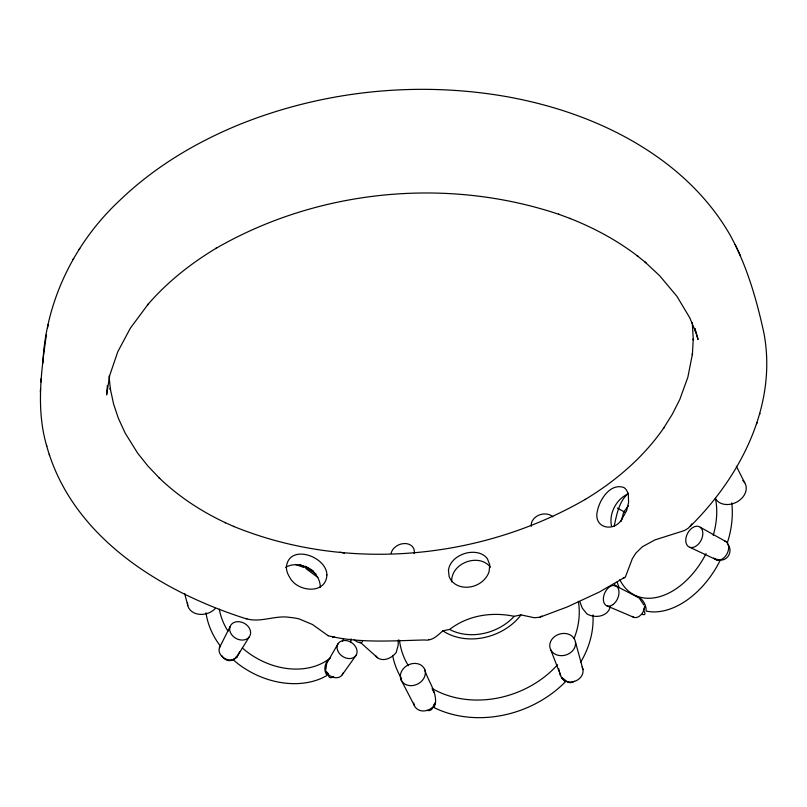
<?xml version="1.0" encoding="UTF-8"?>
<svg xmlns="http://www.w3.org/2000/svg" width="807" height="807" viewBox="0 0 807 807"><rect width="100%" height="100%" fill="white"/><g stroke="black" fill="none" stroke-linecap="round" stroke-linejoin="round"><path stroke-width="1.21" d="M320.278 587.415C320.611 571.245 299.629 559.16 285.718 567.321M46.806 446.241C35.962 409.895 41.207 371.644 46.352 334.844M40.35 392.081L40.552 388.722M40.925 381.983L41.127 378.604M107.351 385.544L106.605 394.966L109.762 375.235L117.802 351.721L130.401 328.096L148.206 304.118L147.58 304.864C167.11 282.178 190.866 263.395 216.498 248.062L215.953 248.385C318.412 189.201 446.997 176.713 559.1 214.4L558.515 214.178L570.428 218.606L569.813 218.374C594.053 227.937 617.244 240.385 637.923 256.303L637.177 255.698L645.903 262.769L645.136 262.154L659.632 275.691L676.952 296.361L689.773 317.817L695.543 331.576L694.585 328.6L698.085 339.495L694.948 328.56M325.867 669.326L326.734 663.324L338.183 643.522M42.832 363.281C45.626 301.404 74.506 242.514 119.668 200.469L120.354 199.793C155.075 166.565 197.049 141.588 241.495 123.693L241.939 123.521C326.169 90.162 419.811 80.962 508.965 97.052L509.409 97.143C561.006 106.756 611.484 125.206 654.85 155.136C685.173 176.027 711.693 202.94 730.063 234.988C746.757 265.332 756.502 299.094 763.856 332.766C777.645 404.963 740.634 476.513 690.389 526.204M47.593 327.793L48.148 324.596M614.127 526.416C616.74 514.614 618.818 501.571 628.421 493.178M621.158 521.383L623.65 512.102L628.522 505.616M727.299 542.98L729.084 536.958A79.469 52.223 -62.9 0 0 731.727 502.872M756.724 423.786L757.057 422.707M759.589 414.455L759.922 413.355M626.595 510.609L628.603 502.388L628.31 494.883A22.011 12.67 -67.7 0 0 623.962 487.549C610.485 482.717 599.752 499.382 597.442 510.77C592.863 528.504 614.45 532.691 622.005 518.951M239.699 651.723L236.844 657.17L232.971 659.622L238.66 664.272A76.877 59.506 30 0 0 321.801 678.173L327.138 675.449C323.335 670.809 324.485 663.061 328.984 659.269M643.734 609.356L644.753 606.592L644.581 607.964A9.956 6.537 -65.7 0 1 639.285 616.276A9.956 6.537 -65.7 0 1 632.355 616.417M626.585 510.649L622.046 518.901M219.373 647.839L230.035 626.726M220.351 646.014A9.926 7.929 28.3 0 0 223.741 657.917A9.926 7.929 28.3 0 0 236.774 657.069L237.308 656.041L235.654 657.392M690.802 525.518L691.75 523.894M72.963 259.572L73.649 258.462M79.106 249.534L79.772 248.445M236.774 657.069L249.242 636.925A10.955 8.625 28.4 0 0 240.093 621.834A10.955 8.625 28.4 0 0 231.095 633.838A10.955 8.625 28.4 0 0 249.242 636.925M342.188 674.854L355.978 655.445M433.611 705.036L435.538 702.483C436.385 690.6 427.539 680.311 424.623 669.265A12.912 10.652 -26.3 0 0 403.339 668.69A12.912 10.652 -26.3 0 0 410.571 685.668A12.912 10.652 -26.3 0 0 424.623 669.265M690.802 525.528L688.129 528.303L684.397 530.562L654.951 539.893L642.392 546.743L635.896 553.098L632.355 558.615L625.405 576.965L599.46 591.965L567.271 606.945L539.641 617.284L534.224 617.718L520.999 614.894L519.426 616.952A53.323 43.013 -20.7 0 1 444.879 632.093L442.912 630.781C437.687 635.381 432.159 641.252 424.381 639.981C392.646 640.738 359.226 643.401 328.288 635.785M582.15 667.076A11.742 9.966 -16.3 0 1 577.358 680.109A11.742 9.966 -16.3 0 1 562.287 678.737L561.561 677.598L565.566 681.643A102.983 84.695 -20.7 0 1 433.984 707.578L435.538 702.483L435.134 703.825A11.611 9.714 -26.7 0 1 422.898 710.967A11.611 9.714 -26.7 0 1 413.739 703.018M520.999 614.894L514.16 616.326L512.465 618.142A48.45 39.079 -20.7 0 1 451.708 630.499L449.681 629.44L442.912 630.781M433.742 707.436L434.691 706.67M541.901 616.044L539.641 617.284M449.681 629.44C467.838 615.257 491.947 611.645 514.16 616.326M624.729 577.62L623.266 578.064M627.584 494.136C615.973 499.563 608.68 513.918 611.595 526.477M334.804 637.116L332.524 637.449M428.688 639.447L429.395 639.507M636.148 596.333C642.473 597.604 646.508 605.048 646.155 611.141L651.168 611.827A79.469 52.223 -62.9 0 0 716.808 566.696L720.449 559.907L715.668 559.16L713.771 558.041M246.337 618.838C160.815 591.662 71.258 536.806 46.413 444.909M564.648 681.047L565.768 681.421M295.503 564.476L303.694 567.402M247.063 618.939C261.165 622.802 275.782 614.873 290.187 617.456A32.532 18.722 -1.2 0 1 299.347 619.009L312.551 624.547L328.207 635.745M606.925 605.865L633.808 617.335M689.914 547.348L716.828 559.987M615.368 585.67L639.154 597.937L643.925 605.038M617.335 508.107L624.951 512.253M246.145 618.434L246.922 618.858M700.355 527.324A11.379 7.596 -62.5 0 1 696.481 545.794A11.379 7.596 -62.5 0 1 686.051 537.573A11.379 7.596 -62.5 0 1 700.355 527.324L726.33 541.8M561.561 677.598L564.9 679.867A11.036 8.221 -75.2 0 0 574.493 681.269M305.873 568.562L317.918 577.499M359.872 641.918L377.585 657.766M490.444 567.22C478.894 552.452 450.568 563.165 451.718 581.887M220.543 646.205L217.759 642.453A76.877 59.506 30 0 1 206.027 612.775M432.34 689.4L434.045 692.406M550.737 649.766L561.521 677.638M401.018 679.706L414.334 705.5M736.347 466.295L744.72 482.778M740.564 256.031L735.157 244.481M560.431 675.681L558.696 668.69M49.207 454.25L49.6 455.572M579.94 601.911L582.261 608.115L587.002 613.986A15.615 12.428 12.8 0 0 610.122 606.854M575.441 641.928A13.063 10.935 -16.5 0 1 557.849 655.223A13.063 10.935 -16.5 0 1 554.712 636.491A13.063 10.935 -16.5 0 1 575.441 641.928L582.967 669.548M184.662 593.528L187.809 605.664M362.494 641.696L361.153 642.786A15.283 8.332 59.9 0 1 354.283 639.86M692.265 322.598L693.334 340.181L693.304 338.718L692.356 354.737L692.517 353.577L687.846 377.283L679.817 399.415L672.332 414.223L663.415 428.477L663.848 427.851C643.451 457.387 615.58 481.133 584.994 499.583L585.428 499.321C480.427 560.008 346.264 572.496 233.455 526.335L233.919 526.547L224.961 522.522L225.446 522.744C201.205 511.366 178.498 496.487 159.171 477.895L159.705 478.43L147.994 466.123L137.583 453.06L125.095 432.966L118.357 418.248L113.616 404.085L110.216 388.359L110.468 389.811L109.016 376.022M398.365 639.911L398.113 645.479L396.166 652.601A15.313 11.096 -48.7 0 1 375.86 655.96M592.963 614.954A102.983 84.695 -20.7 0 1 580.616 662.254M401.624 678.647A102.983 84.695 -20.7 0 1 392.626 655.445M578.347 601.306A92.028 75.364 -20.7 0 1 574.08 638.519M557.546 664.766A92.028 75.364 -20.7 0 1 432.179 688.502M408.372 665.694A92.028 75.364 -20.7 0 1 399.475 640.223M391.102 553.299A12.125 9.432 -23.4 0 1 404.862 543.535A12.125 9.432 -23.4 0 1 414.142 553.501M531.288 526.295A12.276 9.654 -16.4 0 1 538.703 515.239A12.276 9.654 -16.4 0 1 552.866 516.813M432.401 708.233A10.935 6.395 57 0 1 426.893 710.342M715.416 498.363A69.069 45.081 -62.9 0 1 713.257 535.313M706.024 553.663A69.069 45.081 -62.9 0 1 619.857 579.708M619.161 587.617A79.469 52.223 -62.9 0 1 617.204 582.099M724.686 540.962A10.34 7.071 -62.4 0 1 727.057 553.763A10.34 7.071 -62.4 0 1 715.204 559.12M727.571 543.898A9.684 9.27 -89.2 0 1 717.998 559.715M643.401 610.284A9.442 2.734 41.2 0 1 642.18 614.329M614.894 583.945A15.605 5.508 -85.2 0 1 614.309 585.932M742.833 480.518A16.654 12.962 -24.9 0 1 738.526 500.996A16.654 12.962 -24.9 0 1 715.567 498.776M305.389 566.282A76.877 59.506 30 0 1 313.711 571.275M351.095 638.862A76.877 59.506 30 0 1 350.601 642.402M330.577 657.766A66.88 51.557 30 0 1 242.332 647.96M228.008 631.225A66.88 51.557 30 0 1 219.322 609.154M299.619 564.497A66.88 51.557 30 0 1 316.062 574.08M343.5 638.569A66.88 51.557 30 0 1 342.491 641.444M342.995 673.038A9.704 7.566 33.8 0 1 335.672 677.749A9.704 7.566 33.8 0 1 326.411 672.191L325.857 671L328.348 673.825A9.17 4.206 -60.9 0 0 333.695 676.448M339.505 552.321A10.229 7.525 31.2 0 1 344.438 553.279M232.93 659.733A9.311 7.888 69.2 0 1 221.774 655.597M215.378 608.417A15.928 12.579 -15.5 0 1 197.765 614.077A15.928 12.579 -15.5 0 1 187.486 602.849M448.44 570.065L449.146 576.702L450.699 579.729A21.285 17.088 -15.1 0 0 459.294 586.134C467.203 588.757 476.14 586.628 482.465 581.343A21.285 16.796 -26.2 0 0 489.072 571.76L489.778 564.819L487.398 558.757A21.295 16.735 -26.1 0 0 478.944 553.077C471.106 551.02 462.582 553.098 456.126 557.859A21.295 17.028 -15 0 0 449.287 566.706L448.44 570.065M326.906 574.937C325.947 594.981 297.299 591.945 289.915 577.691A21.436 15.494 36.8 0 1 286.344 567.21C288.785 543.04 326.764 556.326 326.906 574.927M612.906 604.604A10.955 7.021 -65.6 0 0 616.941 586.628A10.955 7.021 -65.6 0 0 603.707 596.111A10.955 7.021 -65.6 0 0 612.906 604.604M337.538 650.18A10.713 8.231 33.7 0 0 354.495 657.019A10.713 8.231 33.7 0 0 349.149 641.353A10.713 8.231 33.7 0 0 337.538 650.18"/></g></svg>
